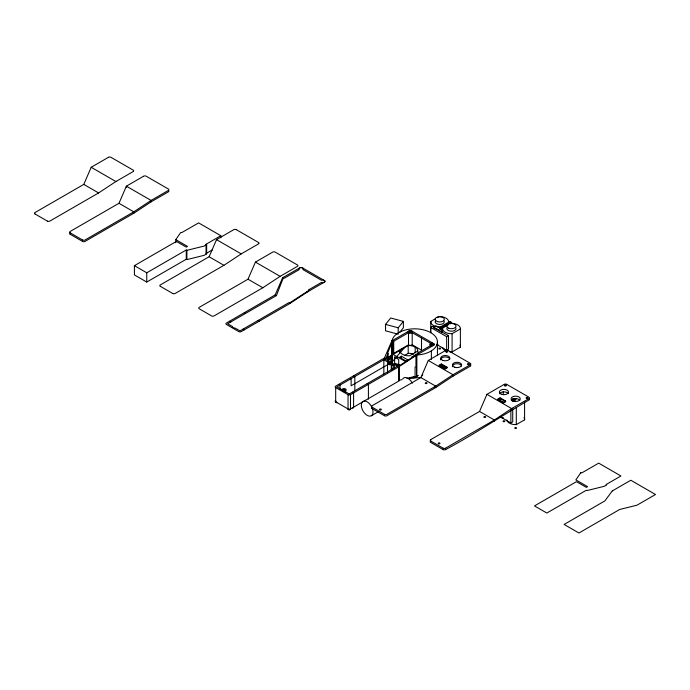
<?xml version="1.0" encoding="UTF-8"?>
<svg xmlns="http://www.w3.org/2000/svg" width="690" height="690" viewBox="0 0 690 690"><rect width="100%" height="100%" fill="white"/><g stroke="black" fill="none" stroke-linecap="round" stroke-linejoin="round"><path stroke-width="1.03" d="M289.377 303.082L309.137 290.257L308.516 289.895L321.454 282.426A2.182 1.259 0 0 0 324.274 282.21A2.182 1.259 0 0 0 324.326 280.571A2.182 1.259 0 0 0 321.523 280.295L302.927 269.557A2.182 1.259 0 0 0 302.453 267.936A2.182 1.259 0 0 0 299.607 267.97A2.182 1.259 0 0 0 299.227 269.6L284.444 278.13L283.211 278.13L276.414 295.605L227.64 323.757L232.582 326.612A2.182 1.259 0 0 0 235.048 328.035L239.991 330.889L288.765 302.729L289.998 303.445L307.283 292.034L324.576 282.055A1.742 1.009 0 0 0 324.576 280.632L302.349 267.798A1.742 1.009 0 0 0 299.874 267.798L282.589 277.777L275.181 294.889L226.406 323.049A1.742 1.009 0 0 0 226.406 324.473L238.757 331.605A1.742 1.009 0 0 0 241.224 331.605L289.998 303.445M387.547 361.267L387.547 353.349L392.489 341.222L393.723 341.222L408.506 332.692L408.506 344.81L393.723 353.349L392.489 353.349L392.136 363.121M34.905 213.943A1.794 1.035 0 0 1 35.035 212.537L83.783 184.385L91.192 167.273L108.485 157.294M70.104 232.84A1.794 1.035 0 0 1 70.225 231.426L118.973 203.283L126.382 186.171L143.391 176.355M160.244 286.307A1.794 1.035 0 0 1 160.365 284.892L209.122 256.749L216.531 239.637L233.824 229.649A1.742 1.009 0 0 1 236.23 229.623M248.012 279.2L255.421 262.096L272.714 252.109A1.742 1.009 0 0 1 275.181 252.109L297.407 264.943A1.742 1.009 0 0 1 297.407 266.375L280.123 276.354L262.83 287.756L214.055 315.916A1.742 1.009 0 0 1 211.589 315.916L199.238 308.792A1.742 1.009 0 0 1 199.238 307.361L248.012 279.2L262.83 287.756M384.459 357.981L391.868 340.869L409.153 330.889A1.742 1.009 0 0 1 411.628 330.889L433.855 343.724A1.742 1.009 0 0 1 433.855 345.147L416.562 355.126L399.277 366.537L350.503 394.697A1.742 1.009 0 0 1 348.036 394.697L335.685 387.564A1.742 1.009 0 0 1 335.685 386.141L384.459 357.981L385.693 358.697L388.013 353.616L387.547 353.349M372.014 407.143A1.794 1.035 0 0 1 372.134 405.729L420.883 377.585L428.292 360.473L445.3 350.658M422.28 375.8L422.737 374.73M430.741 439.616L479.541 411.447L486.95 394.335L504.243 384.356M175.778 242.725L175.778 239.637L180.72 232.504L181.953 232.504L198.625 222.887L220.852 235.713L220.852 237.774M388.134 361.413L391.644 356.351L390.842 356.152L387.832 360.206M392.877 364.881L393.343 364.26M398.199 334.21L385.538 330.803L385.538 324.386L390.704 317.987L403.365 321.402L403.365 327.819L399.493 332.615M398.199 333.141L398.199 327.793L403.365 321.402M351.124 378.655L351.124 385.788L391.868 362.259L404.219 348.002L336.918 386.849L341.861 389.703L341.861 390.592M47.412 221.128A1.742 1.009 0 0 0 49.827 221.102L98.601 192.941L115.894 181.539L133.17 171.56M168.36 191.872L151.084 201.851L133.791 213.262L85.017 241.422A1.742 1.009 0 0 1 82.602 241.448M172.681 293.457L172.664 293.448A1.742 1.009 0 0 0 175.157 293.466L223.94 265.305L241.224 253.894L258.509 243.915M470.27 366.183L452.994 376.162L435.701 387.564L386.926 415.725A1.742 1.009 0 0 1 384.511 415.76M445.749 449.492L445.576 449.595C474.151 434.346 500.966 416.268 528.928 400.045M143.46 176.312L143.684 176.183A1.742 1.009 0 0 1 146.09 176.157L168.369 189.017A1.742 1.009 0 0 1 168.739 190.13M445.688 448.103L494.359 420.003L511.644 408.592L528.928 398.622A1.742 1.009 0 0 1 529.308 399.726M206.646 253.894L206.034 253.541L206.034 244.269L206.646 244.631L206.646 253.894L204.18 255.317L186.895 259.595L186.274 259.242L146.763 282.055L134.412 274.93L134.412 265.659L176.399 241.422L186.274 247.124L187.508 246.408L175.778 239.637M134.412 265.659L146.763 272.791L186.274 249.978L186.895 250.332L204.18 246.054L206.646 244.631M206.034 244.269L220.852 235.713M206.034 253.541L212.511 249.797M430.793 332.787L430.793 321.428L435.39 318.771M437.236 317.711L439.073 316.65A8.953 5.166 0 0 1 448.647 322.17L448.647 323.058M430.612 332.623L430.612 327.414L432.466 326.344L439.254 330.269L441.419 329.018L435.856 325.809L433.7 327.06L433.7 327.767L448.517 335.616L448.517 349.157L446.663 350.227L436.856 344.56M433.7 327.767L434.312 327.414M399.924 352.754L399.924 350.304L408.204 345.518A8.953 5.166 0 0 1 417.778 351.046L417.778 352.021M440.177 328.13L450.673 322.066M440.487 328.302L450.984 322.247M450.803 323.86L451.916 322.782L449.751 321.531L439.254 327.595L441.419 328.837L448.043 325.016M408.73 360.404L401.442 356.195L399.588 357.265L406.876 361.474M404.521 355.488L408.204 353.358A8.953 5.166 0 0 1 413.793 354.212M390.549 363.639L393.102 365.105L394.335 364.398L394.335 368.469M417.778 351.046L409.489 355.824A8.953 5.166 0 0 1 399.924 350.304M430.612 327.414L446.663 336.686L448.517 335.616M418.097 353.358L411.654 357.075A8.953 5.166 0 0 0 411.663 357.894M442.523 331.769L442.523 328.199A8.953 5.166 0 0 0 452.088 333.727L460.377 328.94L460.377 347.122L452.088 351.909A8.953 5.166 0 0 1 449.595 351.805M348.761 394.275L398.044 365.821L399.277 366.537L399.277 380.794L349.269 409.67A1.742 1.009 -60 0 1 348.036 408.954L348.036 394.697M408.428 378.525L416.562 376.516L418.382 375.464M439.254 365.2L441.419 363.949L446.973 367.158L446.973 367.873L444.809 369.115L439.254 365.907L439.254 365.2L444.809 368.408L446.973 367.158M439.254 365.907L441.419 364.665L446.973 367.873M440.255 366.045L441.419 365.372L446.275 368.184M371.324 415.777L378.732 411.499M497.904 399.062L500.069 397.811L505.623 401.019L505.623 401.735L503.467 402.986L497.904 399.777L497.904 399.062L503.467 402.27L505.623 401.019M497.904 399.777L500.069 398.527L505.623 401.735M511.695 400.545L515.197 398.527M512.256 401.295L516.12 399.062M500.172 416.769L510.876 422.944L512.722 421.875L512.722 408.325M506.753 419.969A8.953 5.166 0 0 0 516.301 424.626L524.581 419.839L524.581 401.658M430.879 440.97L430.741 441.048A1.785 1.026 0 0 0 430.784 442.471L443.118 449.595M415.501 377.473L414.224 377.74M401.744 379.673L398.665 380.44L398.665 366.174L418.416 353.349L417.804 352.987L430.733 345.518L430.733 346.277M406.876 378.405L415.087 376.369L415.087 367.106L415.949 366.89L415.949 354.772L416.562 355.126L416.562 376.516M409.084 378.698L410.162 378.43M411.249 378.163L415.57 377.094M394.637 357.084L398.716 359.438L398.716 365.855L394.637 363.501L394.637 357.084L397.595 357.808M394.637 363.501L399.562 364.708M385.538 324.386L398.199 327.793M443.101 448.155L430.802 441.057A1.785 1.026 0 0 1 430.715 439.608M448.043 350.494L470.278 363.328A1.742 1.009 0 0 1 470.649 364.432M506.702 384.356L528.937 397.19A1.742 1.009 0 0 1 529.308 398.294M236.273 229.649L258.509 242.492A1.742 1.009 0 0 1 258.879 243.596M408.506 344.81A2.182 1.259 0 0 0 412.206 344.767L421.504 350.14L421.504 338.022M428.292 360.473L452.994 374.73L470.27 364.751A1.742 1.009 0 0 1 470.649 365.864M486.95 394.335L511.644 408.592L511.644 410.024M91.192 167.273L115.894 181.539M216.531 239.637L241.224 253.894M255.421 262.096L280.123 276.354M282.589 277.777L283.211 278.13M306.671 291.68L307.283 292.034M392.136 353.858L405.901 361.802M118.973 203.283L133.791 211.83L133.791 213.262L132.868 212.727M420.883 377.585L435.701 386.141L435.701 387.564L434.778 387.03M479.541 411.447L494.359 420.003L494.359 421.426M83.783 184.385L98.601 192.941M209.122 256.749L223.94 265.305M275.181 294.889L276.414 295.605M385.08 359.05L398.561 366.83M389.479 363.018L383.847 359.766L383.847 374.023M244.312 312.708L245.545 313.424M257.896 320.548L259.13 321.264M353.591 375.8L354.824 376.516L354.824 390.773M367.175 383.649L368.408 384.356L368.408 398.613A1.742 1.009 60 0 1 368.27 399.191M229.494 321.264L230.727 321.98M243.078 329.104L244.312 329.82M338.773 384.356L340.006 385.072L340.006 389.143M352.357 392.196L353.591 392.912L353.591 407.169A1.742 1.009 60 0 1 352.357 407.885M70.251 232.892L82.507 239.973M349.269 393.981L344.327 391.127L344.327 392.024M384.408 414.267L372.169 407.204A1.794 1.035 0 0 0 372.014 408.566M35.035 213.986L47.351 221.093M82.541 241.414L70.251 234.324M160.365 286.341L172.647 293.44M372.134 408.609L384.408 415.69M348.39 409.153L335.685 401.822L335.685 387.564M516.301 407.583L516.301 424.626M515.016 398.587L515.016 401.528M512.851 398.449L512.851 399.363M510.876 410.438L510.876 422.944M503.467 402.27L503.467 402.986M503.286 391.497L503.286 394.706M500.069 397.811L500.069 401.52M452.994 376.162L452.994 374.73L435.701 386.141L386.926 414.302A1.742 1.009 0 0 1 384.511 414.328M452.088 333.727L452.088 351.909M446.663 336.686L446.663 350.227M444.809 368.408L444.809 369.115M441.419 328.837L441.419 332.407M441.419 363.949L441.419 365.372M439.254 330.269L439.254 330.976M437.426 342.111L437.426 355.591M431.379 350.848L431.379 359.404M430.802 344.146L430.802 343.387L412.206 332.649L412.206 344.767M415.173 347.018L415.173 352.901M408.204 345.518L408.204 353.358M401.442 356.195L401.442 358.334M393.723 341.222L393.723 353.349M393.102 340.869L393.102 352.987M393.102 365.105L393.102 369.185M392.489 353.349L392.489 341.222L391.868 340.869L391.868 362.259M392.093 355.712L392.093 340.739A22.718 13.119 0 0 1 415.406 328.828A22.718 13.119 0 0 1 437.417 341.541A22.718 13.119 0 0 1 416.786 355.005L416.786 376.386A1.354 1.113 -5.6 0 1 416.441 377.111M391.644 356.351L391.644 362.768L390.842 362.569L390.842 356.152M391.532 370.314L391.532 364.199A2.182 1.259 0 0 1 388.168 364.398A2.182 1.259 0 0 1 388.505 362.457M391.256 364.398L391.256 369.745M388.013 353.616L388.013 361.534M387.521 363.509L387.521 372.669M350.503 394.697L350.503 408.954A1.742 1.009 60 0 1 349.269 409.67M345.561 390.773L345.561 392.558M186.895 250.332L186.895 259.595M186.274 249.978L186.274 259.242M151.084 201.851L151.084 200.428L168.36 190.449A1.742 1.009 0 0 1 168.739 191.553M146.763 272.791L146.763 282.055M126.382 187.594L126.382 186.171L151.084 200.428L133.791 211.83L85.017 239.991A1.742 1.009 0 0 1 82.602 240.025M446.292 351.676A1.742 1.009 0 0 1 447.37 351.676M445.654 350.451A1.742 1.009 0 0 1 448 350.46M440.712 359.844A4.58 2.648 0 0 1 444.653 356.963A4.58 2.648 0 0 1 449.794 359.128M452.468 366.744A4.58 2.648 0 0 1 456.392 363.734A4.58 2.648 0 0 1 461.558 366.036M402.589 379.181A8.297 4.787 60 0 1 412.353 383.192M420.71 377.404A22.718 13.119 0 0 1 412.646 377.818A8.28 7.944 17.7 0 0 414.173 377.697M416.519 377.249A5.468 5.149 10.7 0 1 415.604 377.628M392.576 363.751A1.794 1.216 49.5 0 1 391.937 362.733M455.814 327.767A4.58 2.648 0 0 1 450.993 331.209A4.58 2.648 0 0 1 447.439 327.284M450.803 323.42A8.953 5.166 0 0 1 460.377 328.94M459.945 345.129A8.953 5.166 0 0 1 460.377 347.122M446.128 350.908A8.953 5.166 0 0 1 442.601 347.536M439.901 348.045A0.871 0.5 0 0 1 440.513 348.743A0.871 0.5 0 0 1 439.185 348.933A0.871 0.5 0 0 1 439.159 348.148M444.084 320.997A4.58 2.648 0 0 1 439.263 324.429A4.58 2.648 0 0 1 435.709 320.514M440.358 326.957A8.953 5.166 0 0 1 430.793 321.428M438.357 345.086A8.953 5.166 0 0 1 436.908 344.888M108.554 157.26A1.742 1.009 0 0 1 110.892 157.268L133.179 170.128A1.742 1.009 0 0 1 133.55 171.232M70.104 234.264A1.794 1.035 0 0 1 70.026 232.979M445.516 449.621A1.742 1.009 0 0 1 443.213 449.639M445.516 448.198A1.742 1.009 0 0 1 443.213 448.215M504.942 385.538A1.742 1.009 0 0 1 506.106 385.555M504.312 384.313A1.742 1.009 0 0 1 506.65 384.33M504.019 420.753A0.871 0.5 0 0 1 504.744 421.426A0.871 0.5 0 0 1 503.424 421.659A0.871 0.5 0 0 1 503.372 420.865M499.56 393.714A4.58 2.648 0 0 1 503.924 391.868A4.58 2.648 0 0 1 508.297 393.714M500.655 399.329A8.953 5.166 0 0 1 500.216 399.217M503.562 417.855A8.953 5.166 0 0 1 499.37 417.139M515.749 427.524A0.871 0.5 0 0 1 516.474 428.205A0.871 0.5 0 0 1 515.154 428.438A0.871 0.5 0 0 1 515.102 427.636M511.29 400.485A4.58 2.648 0 0 1 515.43 398.648A4.58 2.648 0 0 1 519.863 400.235M523.986 417.579A8.953 5.166 0 0 1 524.581 419.839M335.685 400.398A1.742 1.009 0 0 0 335.685 401.822A1.742 1.009 -60 0 0 336.806 402.598M350.503 408.954A1.742 1.009 0 0 1 348.036 408.954M336.384 402.089A1.742 1.009 60 0 1 336.228 401.891M580.79 472.762L575.857 479.886L587.587 486.657L586.353 487.373L576.469 481.672L534.491 505.908L546.834 513.041L586.353 490.228L586.966 490.581L604.259 486.303L606.726 484.88L606.105 484.518L620.922 475.971L598.696 463.137L582.032 472.762L580.79 472.762M612.28 490.935L604.871 500.914L564.127 524.443L578.945 532.999L619.689 509.47L636.982 505.192L655.5 494.506L630.807 480.24L612.28 490.935M442.98 360.447A4.58 2.648 0 0 0 449.854 358.162A4.58 2.648 0 0 0 442.98 355.868A4.58 2.648 0 0 0 442.98 360.447M454.71 367.227A4.58 2.648 0 0 0 461.593 364.932A4.58 2.648 0 0 0 454.71 362.638A4.58 2.648 0 0 0 454.71 367.227M446.275 352.021A0.871 0.5 0 0 0 447.62 351.624A0.871 0.5 0 0 0 446.344 351.15A0.871 0.5 0 0 0 446.275 352.021M467.915 364.51A0.871 0.5 0 0 0 469.226 364.07A0.871 0.5 0 0 0 467.915 363.639A0.871 0.5 0 0 0 467.915 364.51M425.696 383.545A0.871 0.5 0 0 0 427.007 383.114A0.871 0.5 0 0 0 425.696 382.674A0.871 0.5 0 0 0 425.696 383.545M380.009 409.92A0.871 0.5 0 0 0 381.32 409.489A0.871 0.5 0 0 0 380.009 409.049A0.871 0.5 0 0 0 380.009 409.92M361.413 406.557A8.297 4.787 60 0 0 371.013 415.932A8.297 4.787 60 0 0 369.09 403.305A8.297 4.787 60 0 0 361.413 406.557M448.759 328.224A4.58 2.648 0 0 0 456.004 326.353A4.58 2.648 0 0 0 449.578 323.662A4.58 2.648 0 0 0 448.759 328.224M437.426 321.6A4.58 2.648 0 0 0 444.3 319.306A4.58 2.648 0 0 0 437.426 317.012A4.58 2.648 0 0 0 437.426 321.6M526.573 398.372A0.871 0.5 0 0 0 527.885 397.932A0.871 0.5 0 0 0 526.573 397.5A0.871 0.5 0 0 0 526.573 398.372M504.925 385.882A0.871 0.5 0 0 0 506.27 385.486A0.871 0.5 0 0 0 505.002 385.011A0.871 0.5 0 0 0 504.925 385.882M484.354 417.407A0.871 0.5 0 0 0 485.665 416.976A0.871 0.5 0 0 0 484.354 416.536A0.871 0.5 0 0 0 484.354 417.407M438.624 443.774A0.871 0.5 0 0 0 439.97 443.377A0.871 0.5 0 0 0 438.702 442.902A0.871 0.5 0 0 0 438.624 443.774M501.242 394.163A4.58 2.648 0 0 0 508.487 392.291A4.58 2.648 0 0 0 502.061 389.609A4.58 2.648 0 0 0 501.242 394.163M513.369 401.088A4.58 2.648 0 0 0 520.243 398.794A4.58 2.648 0 0 0 513.369 396.5A4.58 2.648 0 0 0 513.369 401.088M342.74 390.902A2.182 1.259 0 0 0 346.19 390.014A2.182 1.259 0 0 0 343.128 388.729A2.182 1.259 0 0 0 342.74 390.902M409.179 333.072A2.182 1.259 0 0 0 412.517 332.045A2.182 1.259 0 0 0 409.317 330.889A2.182 1.259 0 0 0 409.179 333.072M430.646 345.483A2.182 1.259 0 0 0 434.096 344.595A2.182 1.259 0 0 0 431.034 343.318A2.182 1.259 0 0 0 430.646 345.483M389.229 363.923A0.871 0.5 0 0 0 390.583 363.535A0.871 0.5 0 0 0 389.315 363.052A0.871 0.5 0 0 0 389.229 363.923M431.491 344.905A0.871 0.5 0 0 0 432.803 344.465A0.871 0.5 0 0 0 431.491 344.025A0.871 0.5 0 0 0 431.491 344.905M409.808 332.399A0.871 0.5 0 0 0 411.188 332.045A0.871 0.5 0 0 0 409.964 331.528A0.871 0.5 0 0 0 409.808 332.399M343.586 390.316A0.871 0.5 0 0 0 344.897 389.885A0.871 0.5 0 0 0 343.586 389.445A0.871 0.5 0 0 0 343.586 390.316"/></g></svg>
